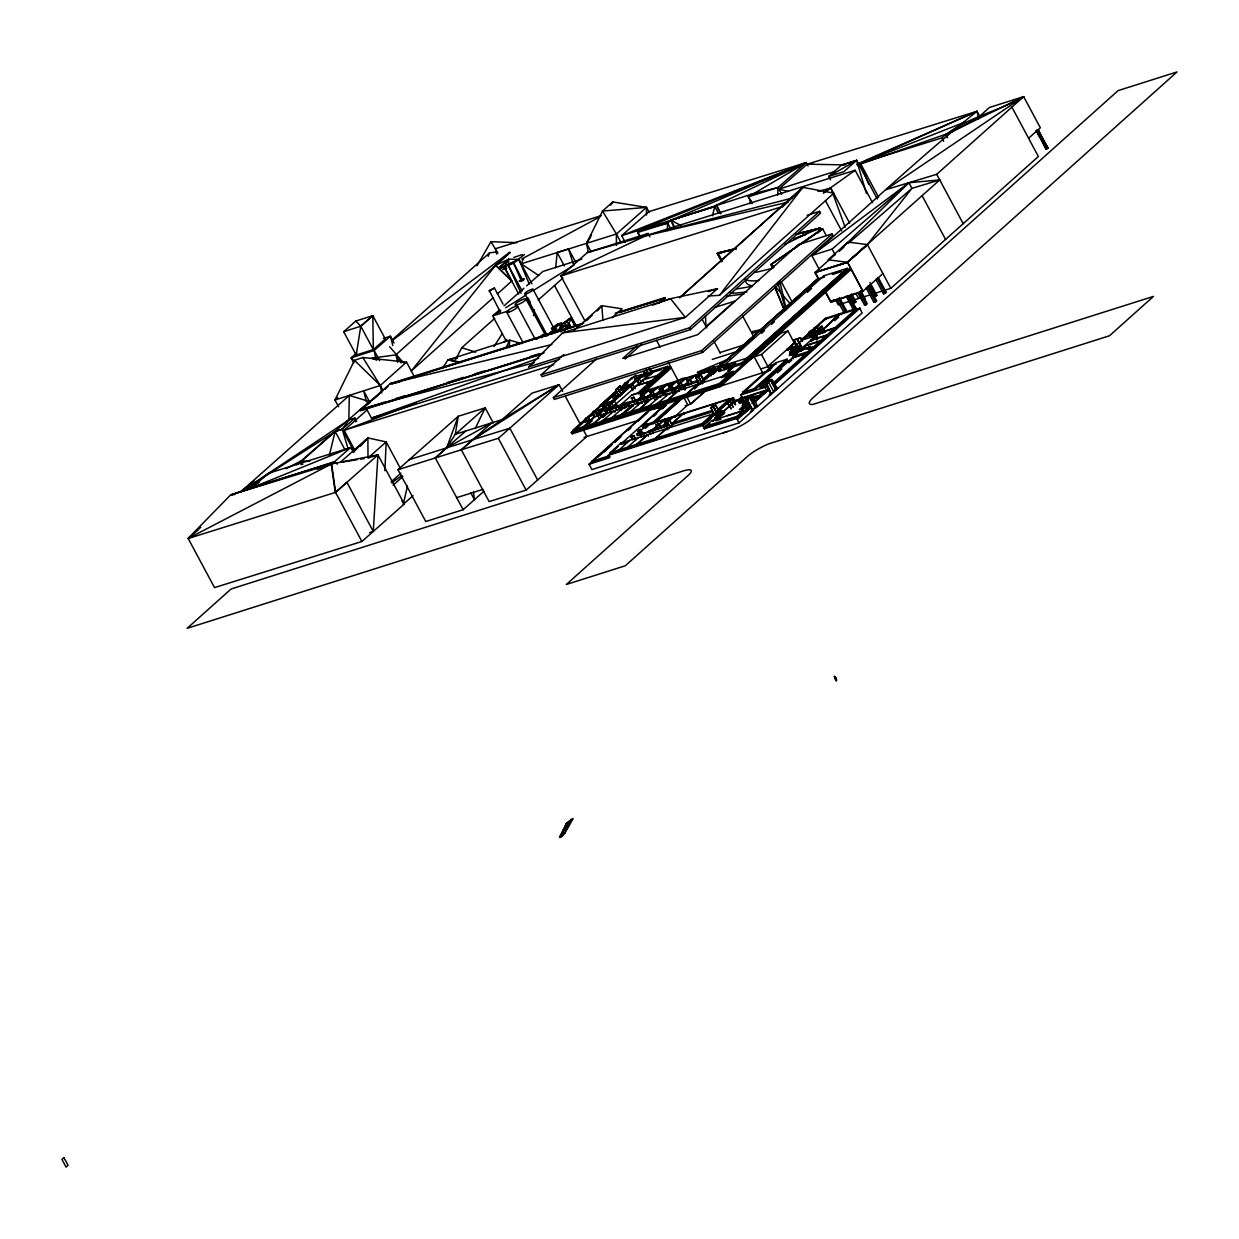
<?xml version="1.0" encoding="UTF-8"?>
<svg xmlns="http://www.w3.org/2000/svg" width="1239" height="1239" viewBox="0 0 1239 1239"><rect width="100%" height="100%" fill="white"/><g stroke="black" fill="none" stroke-linecap="round" stroke-linejoin="round"><path stroke-width="1.5" d="M609.665 404.642L611.431 409.04L609.665 404.162L610.765 405.881M616.372 245.399L616.403 234.001L602.526 211.048L612.794 201.957L646.495 207.393L649.205 212.411M646.464 215.013L646.495 207.393L602.526 211.048L586.558 243.324L588.324 252.555M734.464 402.334C738.212 409.691 730.793 395.613 734.866 402.613M349.305 395.427L348.825 419.959L342.212 429.236L335.165 431.451L240.583 491.929L349.305 395.427L369.423 401.56L296.74 464.764M777.72 195.05L777.999 187.523L806.279 162.572L808.091 165.98M667.325 230.671L667.651 223.128M384.895 470.758L386.181 441.92L367.906 437.909L340.245 462.333L356.909 459.731M373.264 531.438L377.957 454.883L331.634 463.944L230.578 494.965L187.987 538.547L335.537 492.379L346.92 482.327L373.264 531.438L369.578 532.6M493.122 297.763L411.286 370.988L495.693 265.254L508.795 259.121L499.1 267.779L508.78 259.121L508.377 265.409L521.061 293.302M301.929 464.315L302.192 460.598L335.165 431.451L342.212 429.236L354.865 418.085L356.662 421.43M555.707 267.732L557.163 252.508L568.577 248.962L575.763 262.358M508.997 347.741L509.818 340.167L521.789 343.606M554.716 330.782L555.041 327.777L557.891 323.766L561.422 323.116L562.862 325.811M610.177 406.981L608.767 403.434L608.643 407.042M750.013 203.661L750.478 199.913M766.337 384.369L768.242 380.296L772.098 379.413L777.473 388.721L774.623 390.099L776.714 389.402L771.959 380.512L768.923 380.559M609.495 405.943L608.69 404.921M533.56 315.573L534.381 309.967M356.213 355.051L360.781 326.213L372.815 315.651L385.344 339.006L373.311 349.568L356.213 355.051L343.683 331.696L355.81 321.04L372.815 315.651L373.311 349.568L360.781 326.213L355.81 321.04M608.86 406.981L609.495 404.75M609.232 405.958L610.238 405.432M836.186 680.784L834.699 677.532M407.461 485.843L403.294 504.319L413.052 495.677M797.343 347.648L791.04 349.646L789.429 355.206L796.259 352.743L797.343 347.648L796.739 353.611M329.326 455.224L335.165 431.451L344.907 449.618M712.425 215.787L714.779 206.541L716.374 205.132L806.279 162.588L648.802 211.683L621.699 235.642L625.339 242.457M836.248 680.753C837.579 680.815 835.458 677.532 834.451 676.262M735.316 404.843L735.316 403.48M559.083 329.806L561.422 323.116L555.041 327.777L551.51 328.412L552.95 331.107M488.197 256.411L489.56 252.849L496.7 251.966M610.517 405.742L609.758 404.58M568.531 324.68L571.303 317.649L561.391 324.51M523.493 258.579L521.17 263.768L518.878 259.478L510.453 259.183M765.408 383.378L766.12 382.139M475.203 428.648L485.177 407.832L493.339 423.057M715.832 371.623C715.135 373.032 711.31 363.91 713.354 367.89M414.895 377.694L406.531 362.129L362.826 357.498L354.493 360.332L334.964 400.011L338.588 406.795M505.543 348.515L509.802 340.167L447.914 359.883L442.772 367.844M455.704 359.186L461.806 347.679L494.733 318.33M560.678 837.068L568.469 822.588L572.821 818.685L566.471 823.223L560.446 836.635C562.134 839.546 571.287 821.968 572.821 818.685M477 265.781L490.923 241.698L516.895 242.674M591.049 251.703L586.558 243.324L591.452 235.007M508.78 259.121L504.134 266.834L499.085 268.569L495.708 265.254L510.019 252.462L395.845 354.85L371.576 358.226L376.997 359.96M733.395 367.116L735.408 362.841L730.236 367.038L728.222 371.313L733.395 367.116L728.222 371.313M715.213 370.631L713.726 367.271L715.786 368.68M728.966 371.081L735.672 363.337M746.792 401.482L742.471 405.803L745.522 401.87L744.484 401.529L748.914 397.58L749.92 397.843M586.558 243.324L590.585 236.959M610.781 205.147L612.809 201.957M494.02 346.533L502.182 333.74M767.499 381.658L766.337 385.53L771.107 394.42L769.806 394.838M612.84 418.72L612.871 420.656L612.19 417.512L621.281 414.631L631.952 405.076L632.602 406.284M566.331 326.012L564.504 322.62L568.345 322.574L569.197 324.277L563.218 330.581M541.087 337.302L542.992 334.623L546.523 333.988L541.428 337.705M719.425 295.316L802.795 187.321L833.862 193.191L719.425 295.316L708.042 296.028M847.708 262.172L867.377 244.579L911.935 188.343L848.173 243.479M733.411 402.241L732.76 400.6M597.213 310.943L601.813 305.677L622.04 308.805L611.973 317.803M610.161 406.516L611.307 408.87M360.472 446.055L367.906 437.909L367.998 457.996L386.181 441.92L400.507 468.636M818.7 229.695L820.435 227.821L802.051 233.582M797.916 233.644L820.419 228.115L795.717 234.45M735.037 403.852L733.101 400.77M552.098 333.88L556.9 328.924M734.619 248.791L717.877 252.802L717.288 253.406L721.733 261.692M564.535 330.643L569.785 325.253L570.637 326.957M559.207 330.921L564.597 325.501L566.037 328.18L563.048 330.348M528.635 366.914L562.661 332.811L670.547 298.676L717.489 288.702L685.322 317.37L528.635 366.914L532.832 363.182M817.554 233.242C832.531 219.241 786.564 244.191 785.17 244.176M586.682 320.622L592.18 315.186M597.678 309.75L601.813 305.677L602.928 320.111M834.25 676.509L835.21 678.786M839.237 250.758L908.899 182.722L939.72 179.934L847.368 262.281L814.968 272.549L818.406 279.023M353.27 452.111L367.906 437.909M782.428 206.944L803.368 187.135L679.576 297.809L802.795 187.321M857.899 165.654L860.408 163.331L976.998 111.293L979.739 116.404M624.007 408.576L630.992 402.241M699.4 384.601L817.059 279.348L823.61 277.273M701.878 383.997L704.728 381.411M713.246 373.667L716.08 371.081M786.78 349.878L794.679 342.723M704.418 428.679L708.662 424.853M712.905 421.028L717.149 417.187M744.794 401.761L739.575 403.418L738.924 402.21L744.608 397.069L764.463 390.703L765.113 391.911L759.213 397.177L751.996 399.469M744.577 413.005L750.88 407.43L750.23 406.237L736.771 418.286L737.36 419.68M868.26 285.559L876.593 300.876L875.524 301.836L873.913 302.331L866.2 287.975L868.88 286.519L867.285 287.014M718.434 213.325L714.779 206.541L621.699 235.642L806.279 162.588L748.371 196.784L778.015 187.507L781.654 194.322M752.011 203.599L748.371 196.8L751.144 194.291L778.015 187.507M674.93 416.505L687.831 404.921L683.525 397.053L654.873 422.793L733.411 397.874L735.176 401.157L722.585 412.417M733.411 397.874L702.621 425.426L704.387 428.709L736.709 418.457L749.951 406.547M649.174 410.403L589.036 464.207L591.917 469.566L739.079 422.886L753.002 410.372L748.232 401.482L748.402 399.144A4.228 2.726 72.4 0 1 749.843 397.858L751.608 398.462L756.363 407.352L754.288 408.049L756.363 407.352M391.911 340.152L489.56 252.849M497.412 293.906L511.784 281.052L495.693 265.254M807.178 215.261L819.583 211.327L820.559 213.17L690.464 329.62L542.093 376.671L541.118 374.844L563.9 354.447M636.738 345.944L622.783 358.427L697.743 334.654L798.303 244.625L831.973 233.954L832.778 235.952L702.683 352.387L554.313 399.454L553.322 397.626L596.362 359.109M625.168 359.016L641.895 344.024M619.949 385.887L623.542 392.391L619.128 396.294L615.613 389.743L619.779 386.026M615.798 389.882L619.965 386.15L623.217 392.5L630.543 384.895L631.069 385.871M597.415 415.994L595.216 411.906L592.784 413.733L594.457 416.846L592.583 411.968L595.649 410.744L597.198 413.64M589.222 423.335L591.715 421.105L591.065 419.897L586.992 421.43L585.443 418.534L588.479 417.326L589.95 420.067M615.876 391.199L600.094 405.323L611.911 401.575L619.066 395.164L619.593 396.139L619.066 395.164M644.326 401.421L641.492 402.056L630.589 411.689L631.24 412.897L573.998 431.048L573.363 429.84L600.93 405.168L611.152 401.916L613.336 406.082L615.938 403.759L614.343 400.77L608.303 406.253M616.279 391.323L601.581 404.487L611.834 401.235L618.369 395.38M639.107 376.702L642.514 375.634L641.879 374.426L631.658 377.663L620.693 387.482L630.914 384.229L635.793 379.862L633.64 377.167L635.468 375.525L637.667 379.614M614.11 399.593L611.834 395.442L614.637 392.964L616.65 397.13M623.372 385.283C629.892 375.138 617.703 396.495 628.421 386.955L626.129 382.82M844.967 270.505L849.877 268.94L850.419 270.087L720.262 386.583L572.015 433.882L571.303 432.55L574.153 429.995M577.002 427.44L612.67 395.52M621.901 387.249L631.209 378.933M598.468 408.591L571.938 432.349L572.65 433.681M604.043 407.925L602.495 405.045L618.137 391.106M602.495 405.045L604.926 403.202L606.491 406.113M633.64 377.167L636.072 375.324M625.447 385.004L628.188 382.557M541.118 374.844L689.488 327.777L819.583 211.327M613.057 397.502L615.69 395.195M627.244 385.19L624.611 387.327L626.036 386.088M587.007 421.446L580.843 423.134L581.494 424.342M624.673 387.451L627.228 385.019M598.623 417.311L596.857 412.835L599.459 412.014L601.658 416.103M606.645 414.012L603.13 407.476L607.544 403.573L611.059 410.109L607.389 403.899M607.466 403.883L603.13 407.476M596.424 413.222L599.459 412.014M573.363 429.84L583.584 426.603L594.333 416.629M607.652 405.06L611.152 401.916M623.991 390.347L629.211 385.685L629.737 386.661L613.661 401.049M641.879 374.426L637.016 378.422M584.901 427.594L584.266 426.386L594.937 416.831L604.477 413.795L605.128 415.003L602.448 417.388M598.731 414.817L605.298 408.947M642.824 375.355L612.438 402.551L611.834 401.235M645.147 373.512L647.579 371.685L645.147 373.512L647.347 377.616M632.804 390.626L630.605 386.522L633.052 384.694L635.251 388.783M639.154 384.942L636.954 380.838L639.386 379.01L640.935 381.906L632.773 389.216L631.224 386.336M645.287 374.952L643.521 371.685C643.784 378.762 657.073 373.14 648.818 368.091M614.885 411.906L614.25 410.698L607.962 412.943L606.413 410.047L609.449 408.839L610.92 411.565M606.413 410.047L609.449 408.839M584.266 426.386L593.791 423.351L604.477 413.795M595.123 424.342L594.472 423.134L605.159 413.578L607.977 412.943M633.718 401.916L612.345 408.947L611.694 407.739L632.773 389.232M668.208 367.565L667.573 366.357L652.612 371.111L640.935 381.906M651.095 372.939L648.663 368.231M603.13 417.171L605.809 414.786L605.159 413.578M612.345 408.947L616.96 404.812M650.289 374.983L652.504 373.001L641.694 376.362M619.717 408.963L616.681 410.171L615.133 407.275L618.168 406.067L620.367 410.171M615.133 407.275L618.168 406.067M594.472 423.134C603.486 423.599 611.121 411.1 616.697 410.186M611.694 407.739L620.77 404.859L631.936 394.869L637.791 393.011L667.573 366.357M618.524 407.554L620.956 405.726L622.505 408.622L620.677 410.279L618.524 407.554L620.956 405.726M624.317 403.604L621.42 406.067L620.77 404.859M633.299 402.288L631.518 397.812M638.255 404.735L633.702 397.363L635.266 400.274L638.488 399.237L649.174 389.681L649.825 390.889M604.446 421.399L603.796 420.191L611.973 417.589L622.876 407.956L631.952 405.076M623.124 407.786L627.042 404.286M638.674 394.017L637.791 393.011M639.789 393.011L668.379 367.425L670.454 366.759L640.749 393.352L708.491 371.421M610.92 419.975L612.035 418.983M615.52 416.335L612.624 418.797L611.973 417.589M624.828 408.003L630.062 403.325M612.267 419.556L613.382 418.55M612.918 419.34L614.033 418.348M658.482 386.723L649.391 389.604L638.72 399.159L639.37 400.367L642.607 399.345L640.408 395.241L644.961 402.613M644.295 392.144L671.166 368.091L667.589 369.207M636.49 400.259L633.454 401.467L636.49 400.259L637.946 403M644.574 397.316L643.444 394.033L645.209 398.509L648.446 397.487L647.811 396.279L658.714 386.645L667.79 383.765L668.441 384.973M622.164 415.777L621.513 414.569C634.6 406.764 643.335 395.551 621.002 404.781L621.653 405.989M639.37 400.367L642.391 397.75M645.798 397.301C638.612 399.996 649.267 394.714 647.997 401.405M652.349 396L650.15 391.911M652.752 391.075L654.533 395.551L652.752 391.075L649.716 392.283M553.322 397.626L701.692 350.56L831.973 233.954L832.964 235.782M655.106 394.358C647.92 397.053 658.575 391.756 657.305 398.447M661.657 393.057L659.458 388.953L662.942 395.504L669.23 393.29L669.85 394.467M654.3 393.971L657.119 393.321L667.79 383.765M666.195 395.876L662.075 388.132L663.841 392.608M639.913 408.731L640.548 409.939L631.472 412.819L630.821 411.611L639.913 408.731L650.583 399.175L644.311 401.405M665.885 394.126L664.429 391.4L661.812 392.221L663.376 395.133L660.139 396.17L649.221 405.773L649.871 406.981L640.78 409.861L640.129 408.653L650.816 399.097L659.891 396.217L660.774 397.347M657.986 394.467L657.351 393.259L668.022 383.703L677.114 380.807M661.007 391.849L657.351 393.259M661.812 392.221L664.429 391.4M678.089 383.052L679.855 387.528L670.547 390.471L668.766 385.995M654.703 399.283L651.699 394.792L648.028 396.201L648.678 397.409L698.951 381.473M663.624 391.013C669.695 390.3 677.098 377.446 686.421 377.864L687.072 379.072M672.514 388.457L671.383 385.174L673.582 389.263M667.078 391.57L669.741 389.185M672.901 393.754L671.12 389.278L673.737 388.442L675.936 392.546M610.099 456.695L592.49 462.271L591.948 461.249L649.902 409.381L665.746 404.348M670.702 389.65L673.737 388.442M714.361 368.99L703.675 378.561L704.325 379.753L715.011 370.198L714.361 368.99L695.962 374.828L685.059 384.462L681.822 385.484L680.691 382.216L682.89 386.32M590.569 463.634L593.435 461.063M597.74 457.206L612.081 444.367M614.947 441.812L620.693 436.67M627.863 430.258L630.728 427.687M637.899 421.26L647.935 412.277M658.544 402.845L659.179 404.022L650.088 406.903L649.468 405.726C658.792 406.144 666.195 393.305 672.266 392.577M672.514 388.442L675.751 387.42L686.654 377.787L695.729 374.906L696.38 376.114M592.49 462.271L595.324 459.746M603.811 452.158L610.873 445.823M615.117 442.029L620.77 436.964M627.832 430.645L630.666 428.121M683.045 385.499C675.859 388.179 686.514 382.897 685.244 389.588M686.964 380.466L689.163 384.57L686.964 380.466L689.999 379.258L691.145 382.541L698.3 380.265M689.999 379.258L692.198 383.362L682.813 386.336M671.166 398.679L668.487 401.08L659.411 403.96L658.776 402.783L667.867 399.903L678.538 390.331L672.25 392.546M697.789 385.608L697.17 384.431L686.483 393.987L687.118 395.164L668.719 401.002L668.084 399.825L678.771 390.27L682.008 389.232L680.443 386.32M659.086 437.057L656.407 439.442L655.756 438.234L666.443 428.679L712.781 413.981L713.416 415.189L702.745 424.745L610.75 453.923L610.115 452.715L620.785 443.159L629.877 440.279M589.052 464.222L609.48 457.733L608.21 455.379L618.23 446.412M621.018 443.918L666.536 403.171M668.719 401.002L671.383 398.617M688.946 382.975L685.291 384.384L685.926 385.592M680.288 399.701L653.696 423.506L642.561 427.037L641.91 425.829L668.518 402.025M699.508 384.415L703.922 380.528L700.407 373.992L695.993 377.88L699.508 384.415L696.086 377.849L700.159 374.163M661.843 408.855L666.086 405.06M638.271 437.615L632.463 439.706L630.899 436.809L633.965 435.601L636.134 439.706M639.851 434.75L637.62 430.661L640.687 429.453C643.072 440.062 661.13 422.484 664.801 419.262L665.451 420.47L665.018 419.185L674.109 416.304L674.759 417.512M653.758 416.304L656.624 413.733M662.354 408.622L666.644 404.766M642.561 427.037L646.758 423.289M834.776 254.831L814.968 272.549L847.461 262.203L867.579 244.455L847.368 262.281L815.2 272.379L818.747 278.976M637.62 430.661L640.687 429.453M630.899 436.809L633.965 435.601M610.115 452.715L619.19 449.834L630.093 440.201L632.881 439.318L631.332 436.438M667.047 424.466L667.294 426.046L637.28 435.57L636.629 434.362L647.316 424.807L664.801 419.262M636.629 434.362L639.882 433.077M622.737 448.58L620.073 450.965L619.423 449.772L627.6 447.171L638.503 437.537L641.74 436.515L640.191 433.619L642.824 432.783L644.992 436.887M645.287 428.4L647.951 426.015L647.316 424.807M648.229 435.865L647.594 434.657L641.306 436.902L640.191 433.619M641.91 425.829L653.046 422.298L679.653 398.493M639.758 434.006L642.824 432.783M687.165 393.77L697.851 384.214L729.833 374.07L730.452 375.247L719.782 384.802L687.8 394.947L687.165 393.77L719.147 383.625L729.833 374.07M654.192 423.382L683.68 396.991M722.291 362.733L719.844 364.56L722.291 362.733L724.49 366.837M701.429 382.433L699.632 384.09M701.692 382.201L703.659 380.497M694.475 388.984L697.139 386.583M722.012 367.255L823.796 275.801L847.29 268.352L847.941 269.56L742.44 364.065L718.821 371.545L718.171 370.337C727.247 370.848 713.556 367.085 722.182 365.443L723.638 368.184M686.84 395.891L689.705 393.336L687.087 395.799L687.676 396.914M699.71 384.291L817.059 279.348M719.147 366.651L722.182 365.443M649.097 431.048L652.163 429.825L653.294 433.092L650.645 433.929L649.097 431.048L652.163 429.825M658.25 428.911L656.035 424.822L659.086 423.614L660.65 426.495L659.938 426.959M716.049 371.39L713.199 373.946L711.449 370.786M747.535 343.218L753.25 338.092M760.405 331.68L763.27 329.125M794.757 300.953L800.471 295.827L794.757 300.876M718.171 370.337L720.881 367.921M656.035 424.822L659.086 423.614M628.467 448.301L627.817 447.093L636.908 444.212L647.594 434.657M637.791 445.359L637.14 444.151L647.811 434.595L651.079 433.557L649.53 430.661M655.044 429.933L654.347 428.74L665.018 419.185M724.397 366.558L727.262 364.003M761.551 333.291L764.417 330.736M771.556 324.339L774.421 321.784M807.286 292.358L811.576 288.517M657.444 427.625L654.765 430.026L654.115 428.818M723.731 368.339L741.789 362.857L847.29 268.352L747.21 357.994L723.591 365.49L724.242 366.698M654.997 429.948L658.312 427.238M666.628 420.78L670.113 427.145L672.281 425.194L668.766 418.658L664.352 422.561L667.96 429.066M724.381 369.547L721.748 365.83M732.683 362.609L729.895 364.963L730.607 366.248M660.217 426.882L666.334 423.397M668.766 421.074L674.341 416.227L683.417 413.346L684.3 414.476M729.802 367.828L735.408 362.841M729.368 368.618L734.665 363.073M728.935 369.408L734.975 363.631M728.501 370.198L734.526 364.421M728.052 370.988L734.092 365.211M728.795 370.755L733.658 366.001M721.237 377.585L725.667 373.62L733.364 371.173L728.919 375.154M721.718 377.539L726.41 373.388L726.999 374.705M724.366 375.913L726.704 373.946M637.14 444.151L655.539 438.312L666.21 428.756L653.712 432.721M683.417 413.346L672.746 422.902L673.613 424.032M724.66 376.253L727.432 373.713L725.527 376.253M724.784 376.486L726.999 374.503L732.218 372.831M726.255 376.021L728.47 374.039L729.802 374.921M658.854 437.135L656.19 439.52L655.539 438.312M730.514 375.03L732.729 373.047M847.941 269.56L747.86 359.202L747.241 357.901M571.303 432.55L719.658 385.484L849.877 268.94M732.001 375.293L735.331 372.335M780.446 333.322L754.179 356.817L744.639 363.042M750.509 357.978L761.505 354.493L787.865 330.921L794.369 343.064L767.824 366.357L775.32 363.987L740.659 395.009L742.285 398.06M710.768 407.832L715.182 403.929L718.682 410.481L714.284 414.368L710.861 407.801M793.967 339.889L797.343 346.285M655.756 438.234L702.095 423.537L712.781 413.981M731.087 400.646L729.988 398.571L719.317 408.127L720.417 410.202M718.682 410.481L714.314 414.074L711 407.863L714.934 404.1M719.952 409.335L730.638 399.779M711.217 418.441L703.21 425.597L702.095 423.537M715.182 414.879L719.116 411.363M727.092 404.224L729.756 401.839M742.068 399.299L734.108 401.854L722.802 412.076L722.244 411.131L721.454 411.844A5.452 1.162 -28.2 0 1 721.903 413.268A5.452 1.162 -28.2 0 1 716.034 416.691L716.235 414.879A3.872 0.821 -28.2 0 0 720.107 412.68A3.872 0.821 -28.2 0 0 720.494 411.41M811.917 336.094L809.082 332.207L810.941 330.55L813.744 334.453M742.579 392.345L775.568 362.826L786.997 359.202L787.632 360.394L754.644 389.913L743.23 393.537L742.579 392.345L754.009 388.721L786.997 359.202M809.082 332.207L811.545 330.348M814.085 328.242L816.052 330.751L808.556 333.368L825.344 318.33L840.119 313.668C834.389 315.186 821.302 338.061 817.136 327.019L814.085 328.242L816.3 332.331L822.278 330.426M802.98 338.371L808.091 333.818L814.906 331.649L815.541 332.842L810.445 337.411L803.631 339.563L802.98 338.371L811.251 334.917L809.686 332.006M705.254 426.402L711.635 420.687L743.292 410.636L743.927 411.828L737.53 417.558L705.905 427.594L705.254 426.402L736.895 416.366L743.292 410.636L727.37 415.7M724.381 412.122A7 1.487 -28.2 0 1 722.662 414.802A7 1.487 -28.2 0 1 715.832 418.503L715.228 417.419L720.091 413.067M789.955 354.741L791.04 349.646M787.601 350.467L786.951 349.243L794.447 346.858L825.53 319.043L859.881 308.155L860.532 309.363M817.136 327.019L818.917 331.494M767.607 371.715L771.912 367.859M803.631 339.563L806.171 337.287M813.404 330.813L818.994 325.811M704.387 428.709L710.009 423.676M712.812 421.183L716.994 417.419M797.931 345.557L795.097 348.082L794.385 346.889L787.601 348.995L794.973 346.378L795.407 347.199L790.343 348.763M741.929 401.002L742.176 402.582L740.38 398.122L741.665 401.684M810.631 335.103L814.906 331.649M800.688 351.117L798.489 347.028L800.317 345.387L803.12 349.29M816.718 336.776L814.519 332.687L816.95 330.844L818.514 333.74L811.158 339.982L811.808 341.174M825.174 332.238L819.924 333.895L819.289 332.702L821.318 330.89L819.753 327.994L821.596 326.353L824.4 330.255M798.489 347.028L800.921 345.201M814.519 332.687L816.95 330.844M819.753 327.994L822.2 326.151M739.946 398.493L743.013 397.285L744.298 400.847M823.687 337.689L827.063 336.605L826.413 335.413L813.264 339.827L811.715 336.931L814.751 335.723L816.95 339.827L814.751 335.723M796.847 352.434L809.64 346.874L806.868 349.352L813.032 347.4L813.667 348.593L809.052 352.728L793.316 357.715L792.681 356.522L794.865 354.912M797.296 352.387L795.903 353.642L794.354 350.73L792.511 352.372L794.71 356.476M797.591 352.031L804.157 346.254L819.877 341.267L820.528 342.46M812.134 336.543L813.698 339.455L810.678 340.415L804.622 345.836L820.357 340.833L826.413 335.413M831.694 330.441L835.179 329.342L834.544 328.149L817.91 333.941L816.346 331.045M797.777 351.969L810.802 346.223L808.029 348.717L808.664 349.909L814.147 348.159L857.171 309.657L856.536 308.465L840.801 313.452L823.145 329.249L821.596 326.353M800.657 349.739L802.485 348.082L800.317 345.387M765.841 386.367L760.607 388.024L759.972 386.831L792.48 357.73L806.45 353.301L807.085 354.493L774.561 383.594L773.926 382.402L806.45 353.301M797.885 352.573L801.354 349.475M834.652 320.731L838.726 317.076M742.3 405.478L746.265 400.352M743.617 403.109L746.993 400.104M743.168 403.899L746.559 400.894M760.607 388.024L763.425 385.499M777.565 372.846L781.809 369.036M788.887 362.717L791.706 360.193M742.734 404.688L746.064 401.73L743.911 403.666M742.471 405.803L746.9 401.839M743.214 405.571L746.528 402.598M740.21 409.381L743.787 406.16L744.236 406.996L741.851 409.133M741.495 409.939L745.088 406.733L745.537 407.554L743.137 409.691M764.463 390.703L758.562 395.984L751.345 398.261M792.681 356.522L808.417 351.535L813.032 347.4M808.029 348.717L813.512 346.966L819.877 341.267M811.158 339.982L826.893 334.995L834.544 328.149M819.289 332.702L835.024 327.716L856.536 308.465M771.092 394.436L768.629 389.836L752.011 403.542M775.01 384.121L859.897 308.139M754.551 402.443L767.39 390.935L762.016 392.639M769.078 395.071L769.946 394.296M752.119 410.682L755.651 407.585L750.88 398.695L749.425 398.137M770.596 380.559L776.001 389.635L771.138 393.909L766.554 384.926L769.822 380.234M565.944 824.276L569.212 821.349M564.876 826.382L567.044 824.431M563.791 828.488L565.975 826.537M563.265 829.541L565.433 827.59M562.723 830.595L565.991 827.667M562.181 831.663L564.365 829.712M561.112 833.77L563.296 831.818M560.043 835.876L562.227 833.924M559.501 836.929L563.869 833.026L559.734 837.363M560.446 836.635L563.714 833.708M538.206 300.055L562.971 278.001M573.781 330.658L601.813 305.677M978.779 118.82L976.998 111.293C920.019 156.966 866.944 207.486 811.808 255.466L819.118 269.095M738.971 350.652L744.685 345.542M747.551 342.986L753.266 337.891M760.421 331.51L763.286 328.954M787.601 307.257L790.467 304.701M857.342 165.159L949.632 132.898L977.679 117.999L989.45 107.483L1023.646 96.627L885.931 189.66L936.715 174.296L1023.646 96.627L1040.342 127.772L1028.602 138.257M874.734 293.426L890.841 288.331L1038.375 156.517L1011.891 107.127M337.72 397.549L334.964 400.011L380.296 385.484L406.531 362.129M649.886 236.85L648.059 233.443L645.256 235.937L560.88 275.987L585.102 321.149M397.982 469.705L458.244 416.273L485.177 407.848L455.302 434.285L446.659 447.868L435.385 457.888L397.982 469.705L425.767 521.511L463.169 509.694L483.953 491.264M817.694 279.147L716.916 368.68L717.505 369.795M877.444 278.961L878.528 278.001L886.226 292.358L885.142 293.318L883.515 293.829L875.818 279.472L877.444 278.961L885.142 293.318M883.515 293.829L886.226 292.358M317.649 468.249L334.282 461.961L350.482 447.635L355.268 450.516M648.059 233.443L587.41 252.508L560.88 275.987L783.327 206.216M503.839 342.01L506.751 339.455M393.073 485.254L402.83 476.612M465.678 431.033L435.276 457.934L463.169 509.694M613.119 397.626L614.575 396.387M640.036 393.708L670.454 366.759L666.892 367.875M836.712 299.079L843.558 311.856L845.215 311.33L846.314 310.37L839.469 297.608M860.919 290.979L865.194 298.955L864.125 299.915L861.554 295.13M857.76 292.481L864.605 305.259L866.154 304.763L867.238 303.803L860.393 291.026M873.913 302.331L876.593 300.876M198.147 529.688L188.189 538.485L214.533 587.611L361.881 541.505L404.301 503.994L377.957 454.883L368.742 457.764M234.651 494.578L230.996 494.841L251.982 487.717L268.213 473.375L350.467 447.635L353.704 452.343M367.007 410.047L344.132 430.289L354.912 450.377M499.844 309.549L492.673 315.899L506.488 341.391M504.041 305.832L523.927 288.238M526.637 285.853L542.868 271.48L581.912 259.09M521.294 263.799L616.403 234.001L646.495 207.393M361.881 541.505L335.537 492.379L377.957 454.883M391.121 481.878L400.909 473.221M788.205 191.425L778.866 189.133L807.147 164.198L976.998 111.293L856.753 164.291M562.676 391.369L559.099 384.679L498.341 438.312L461.326 449.772L489.111 501.578L526.126 490.117L586.883 436.484L583.29 429.809M661.053 301.836L664.94 297.608L615.179 313.188M877.305 198.968L856.629 160.373L841.56 165.066L828.705 176.418L830.502 179.794M868.709 184.239L860.408 163.331L941.826 137.901C965.243 117.426 997.178 112.269 1023.646 96.627L949.632 132.898M825.855 292.234L831.183 302.161L862.917 291.258L882.927 273.571M356.584 353.069L351.133 357.854L353.858 362.95M200.764 527.287L187.987 538.547L331.231 464.067L335.335 492.441M583.848 322.992L390.331 383.579L359.976 410.341L540.731 354.493M370.384 401.963L360.27 410.883L542.388 353.549M373.28 399.407L379.057 394.312M639.758 235.673L637.729 232.452L667.651 223.113L670.934 220.248L806.279 162.588L640.919 229.649L637.729 232.452L639.541 235.859M1037.322 130.358L1038.143 129.63L1047.931 147.89L1047.11 148.603L1045.964 148.959L1036.176 130.715L1037.322 130.358L1045.964 148.959L1047.931 147.89L1036.997 129.987L1047.11 148.603L1038.143 129.63M864.605 305.259L865.689 304.298M1045.964 148.959L1047.931 147.89M372.815 315.651L360.781 326.213L343.683 331.696M499.317 268.46L513.535 262.947L524.438 254.599M461.326 449.772L472.849 439.675L502.167 419.618L559.099 384.679L532.104 393.119L502.167 419.618L455.302 434.285L458.244 416.273L446.659 447.868L409.257 459.684M795.407 347.199L796.027 346.657L789.274 348.748M843.558 311.856L846.314 310.37M846.082 296.152L852.928 308.914L854.43 308.449L855.56 307.458L848.932 295.362M876.887 295.3L874.254 296.74L876.887 295.3L870.026 282.523M852.928 308.914L855.56 307.458M853.206 303.338L855.979 301.836L851.704 293.86M908.899 182.722L811.808 255.466L832.112 249.116L908.899 182.722L911.919 188.343L939.735 179.934M839.484 251.006L843.836 247.242M380.404 392.856L359.976 410.341L544.122 352.805M701.739 382.464L698.362 376.006L696.303 377.895M564.179 329.977L569.785 325.253L565.944 325.299M259.075 482.451L240.583 491.929L246.561 487.082M249.55 484.65L254.026 481.026M835.148 678.631L835.984 678.167M713.618 369.268L714.547 368.339L715.29 370.771M733.519 402.148L733.968 400.243M392.252 340.524L509.678 252.291M560.725 331.882L569.785 325.253L566.61 327.328M536.611 339.285L542.992 334.623M551.51 328.412L557.891 323.766M547.53 334.638L553.694 330.132M546.647 335.645L554.824 329.713M560.524 325.532L571.303 317.649L575.872 326.182M554.174 333.105L564.597 325.501L561.066 326.136M715.863 368.695L713.834 367.069M546.291 335.707L554.096 330.07M560.353 325.547L571.303 317.649M872.535 202.685L855.142 170.27L823.362 193.005L830.827 188.018L849.66 223.128M391.648 482.807L402.179 475.482M797.25 246.561L770.813 264.604L772.594 267.918M800.44 244.346L822.665 228.89L826.181 235.425M240.583 491.929L348.825 419.959L354.865 418.07L355.593 421.849M435.276 457.934L461.45 449.742L491.868 422.84L446.659 447.868L472.849 439.675L559.099 384.679M500.804 310.819L492.673 315.899L508.795 310.834M505.682 307.768L525.228 295.563M533.359 290.484L574.06 265.084M639.216 433.557L640.176 433M666.659 424.853L667.62 424.296M531.949 283.886L518.862 259.478L508.377 265.409L522.084 290.948M713.741 369.578L713.106 367.859L714.392 368.262M503.065 269.126L506.457 267.283M521.743 259.044L599.831 216.856M285.977 468.683L301.123 460.939L309.704 461.171M835.891 678.399L834.838 677.036M529.223 283.994L518.862 259.478L504.134 266.834L511.769 281.067L499.1 268.569M767.715 380.946L769.094 380.466M622.489 389.836L625.927 388.256M812.304 333.632L813.109 333.26M499.487 268.213L518.862 259.478M733.364 400.801C739.141 402.21 730.391 399.283 733.767 399.949M697.371 372.304L730.731 358.071M769.357 341.608L772.873 340.106L769.187 341.283M522.657 279.968L513.535 262.947L504.134 266.834L518.754 294.077M715.724 371.437L715.306 370.569M337.364 464.129L334.282 461.961L251.982 487.717L350.467 447.635M733.07 400.925L733.503 401.777M964.732 122.119L860.408 163.331L878.668 197.388M416.505 403.031L344.132 430.289L553.694 364.746M317.199 469.24L331.634 463.944L335.537 492.379M798.752 236.928L806 234.31M793.347 238.879L806.047 234.279M652.566 305.166L670.547 298.676L685.322 317.354L562.661 332.811M251.997 487.717L266.54 482.467M366.001 407.91L371.468 418.116L538.81 358.148M727.479 431.482L231.089 588.99L187.12 628.343L681.884 471.409A21.078 4.491 -28.2 0 1 687.955 475.621L566.331 584.483L625.308 565.774L747.442 456.448A20.552 4.383 -28.2 0 1 768.939 443.794L1109.494 335.769L1153.463 296.4L812.908 404.425A24.687 5.266 -28.2 0 1 813.14 397.642L1177.05 71.924L1118.074 90.633L752.94 417.45A18.817 4.011 -28.2 0 1 727.479 431.482L723.406 432.814M513.891 257.402L522.409 254.537M674.031 227.202L670.934 220.248L751.159 194.291M777.07 283.994L781.639 282.477L792.279 302.331M713.292 369.857L717.567 368.479L718.279 369.811M751.237 399.67L759.43 397.038L752.197 399.361M745.289 407.12L748.976 405.927M797.761 233.799L820.419 228.115M750.23 406.237L739.28 409.706L742.966 406.407L747.102 405.107M750.88 407.43L737.592 419.417M743.927 411.828L744.763 412.943M832.716 266.912L847.646 262.203L862.902 291.273L830.409 301.635L825.267 291.939M230.981 494.841L334.282 461.961M719.828 352.619L745.553 344.427M712.239 359.403L739.807 350.637M697.526 372.629L721.361 365.04M754.365 354.54L758.036 353.363M695.513 375.494L708.336 371.406M715.677 369.067L719.348 367.906M704.015 391.354L768.072 371.003M778.866 189.133L835.055 171.369M383.347 338.448L390.393 336.203L394.033 343.002M708.259 291.614L717.489 288.702M832.314 274.516L841.358 271.651M787.865 330.921L780.539 333.245L754.179 356.817L762.682 372.691M664.677 370.74L666.752 370.074M853.686 310.757L857.171 309.657M626.098 383.006L628.421 386.955M649.174 375.975L646.03 369.207M624.828 384.322L626.888 388.163M635.839 381.256L634.244 376.966M621.405 394.048L617.92 387.776L621.235 394.172M615.613 389.743L619.221 396.263M622.117 387.559L625.478 386.491M620.662 388.396L629.211 385.685M654.889 377.585L658.203 376.532L657.553 375.324L642.452 380.203L643.087 381.411M633.052 384.694L633.903 387.621M628.142 386.522L631.549 385.437L630.914 384.229M620.847 389.108L624.255 388.039M621.188 389.371L624.611 388.287M636.397 385.623L651.342 380.884L651.838 382.232M625.633 389.247L623.573 385.283M636.227 385.763L651.187 381.023M614.59 393.15L616.712 397.115M613.228 394.374L615.349 398.323L613.197 394.219M647.006 383.672L651.993 382.092M611.834 395.442L614.141 399.407M822.959 329.435L823.749 329.063L821.318 330.89M794.029 340.09L800.518 337.813L802.485 341.468L800.487 337.844L793.688 339.997L797.188 346.548M817.709 334.112L818.514 333.756M832.174 330.023L835.659 328.908L835.024 327.716M811.715 336.931L814.317 336.11M631.673 395.226L649.174 389.681M700.407 373.992L703.922 380.528M605.53 404.379L610.657 402.752M722.693 367.348L729.972 365.04M602.309 405.773L607.373 404.162M674.124 383.176L668.673 384.895L668.022 383.703M696.612 376.037L695.962 374.828M606.676 404.75L611.787 403.124M631.1 398.199L634.136 396.991M640.408 395.241L643.444 394.033M659.04 389.34L662.075 388.132M668.348 386.382L671.383 385.174M677.656 383.424L680.691 382.216M730.236 367.038L731.289 367.379M822.293 337.844L827.528 336.187L826.893 334.995M592.583 411.968L603.982 408.343M593.589 411.72L603.811 408.483L596.16 414.988M790.528 350.11L796.832 348.113M790.823 350.668L797.126 348.67M638.72 399.159L641.957 398.137M644.574 397.301L647.811 396.279M666.659 390.3L669.896 389.278M790.312 351.133L796.615 349.119M797.498 349.383L802.222 347.88M790.606 351.69L800.131 348.84M817.508 343.141L821.008 342.026L820.357 340.833M635.483 401.359L653.185 395.737M790.079 352.139L796.398 350.141M635.901 401.467L639.138 400.445L638.488 399.237M594.519 414.848L587.704 417.001L590.244 421.818M790.389 352.697L800.44 349.398M789.863 353.161L796.181 351.164M796.754 350.869L801.494 349.367M585.443 418.534L588.06 417.713M795.484 351.922L801.788 349.925M727.432 373.713L725.667 373.62M790.172 353.719L801.277 350.374M726.875 374.271L732.094 372.598M789.646 354.184L795.965 352.186M697.17 384.431L681.558 389.588L679.638 385.933L675.967 387.342L676.618 388.55M789.429 355.206L796.429 353.053M635.003 404.363L641.275 402.133L641.926 403.341M789.599 355.516L794.338 354.013M795.717 353.812L796.507 353.456L794.679 355.082L793.115 352.186L794.958 350.544L796.538 354.834M721.981 377.353L727.185 375.711M810.585 349.568L813.667 348.593M726.41 379.211L726.581 379.521M760.7 368.974L768.01 366.651M784.364 361.432L787.632 360.394M621.513 414.569L630.589 411.689M640.129 408.653L649.221 405.773M668.084 399.825L686.483 393.987M652.581 409.319L661.068 406.64M657.491 408.173L666.288 405.385M771.107 380.667L771.959 380.512M759.972 386.831L765.206 385.174M767.034 391.276L764.308 386.181L766.337 385.53M740.659 395.009L765.81 387.033M729.988 398.571L683.649 413.268L672.978 422.84L712.177 410.388M668.766 418.658L672.188 425.225M713.029 406.067L716.514 412.417M665.064 421.957L667.713 421.121M740.411 398.106L743.013 397.285M664.615 422.576L667.929 428.787L673.397 424.11L712.828 411.596M734.262 400.739L768.629 389.836M734.185 401.467L753.08 395.473M748.48 398.369L748.914 397.58M658.002 427.331L654.347 428.74M666.613 424.853L663.655 425.782L664.352 426.975M738.924 402.21L741.495 401.39M745.057 401.653L746.358 401.235M744.05 402.319L742.595 397.657M771.308 393.816L767.266 384.71M748.232 401.482L752.274 410.605M749.58 398.137C746.823 396.294 744.5 400.321 745.537 402.721L747.566 402.086C746.916 391.369 757.37 400.662 757.014 407.042L862.158 312.925L859.696 308.325M716.39 412.246L712.89 406.175M626.888 442.633L621.436 444.367L620.785 443.159M710.04 416.258L713.416 415.189M744.236 406.996L745.088 406.733M749.858 406.578L747.922 407.197L748.96 408.034M715.786 420.764L721.005 419.107M608.21 455.379L702.621 425.426M591.948 461.249L609.542 455.673M753.002 410.372L750.307 411.627L752.336 410.976L747.365 401.792M566.471 823.223L568.469 822.588M570.172 822.185L569.63 823.238M567.617 825.639L568.159 824.585M566.548 827.76L567.09 826.692M566.409 829.557L565.882 830.626M564.101 833.46L565.046 833.166M714.361 307.551L734.681 301.17L706.06 326.569L705.44 315.837M854.925 299.652L871.141 294.557M495.259 248.791L601.411 215.586M503.173 269.467L506.797 268.336M674.574 227.062L670.934 220.248L714.795 206.526M855.142 170.27L645.256 235.937L587.41 252.508M392.469 383.532L582.284 324.107M619.144 312.569L665.219 298.15L619.097 312.491M384.431 402.148L367.844 407.337L534.21 362.64M395.504 398.679L404.719 395.799M447.14 382.526L463.742 377.337M474.8 373.868L484.015 370.988M530.122 356.569L539.352 353.688M371.468 418.116L559.563 359.264M849.381 301.387L838.307 304.856L835.566 299.745M854.306 302.362L855.979 301.836M584.065 437.367L639.216 420.114M685.167 405.742L690.681 404.022L706.385 390.084L690.681 404.007L687.087 397.347M456.572 497.66L482.761 489.467M841.56 165.066L856.629 160.373L866.309 193.222M390.626 384.121L582.206 323.952M639.479 376.393L653.263 372.304L652.612 371.111M663.717 368.866L670.454 366.759M638.999 378.096L647.935 375.324M648.926 410.589L665.529 405.416M876.902 278.496L878.528 278.001M863.66 299.435L865.194 298.955M640.129 376.16L645.473 374.503M649.05 373.404L661.533 369.532M472.833 439.675L509.849 428.214L537.633 480.02M715.476 371.87L714.996 370.972M791.303 350.141L797.653 348.221M796.723 350.219L799.62 349.336M772.578 268.274L757.912 271.899A98.501 20.924 -28.2 0 1 754.536 272.425M791.829 347.694L794.431 346.951M791.953 198.132L645.256 235.937L788.097 202.127M817.957 191.441L830.827 188.003L845.168 227.248M640.919 229.649L667.651 223.113L670.376 228.224M735.951 248.9L717.288 253.406L721.826 261.584M390.331 383.579L551.773 344.566M392.5 383.656L400.011 381.844M797.885 233.675L818.344 228.781M752.522 286.255L736.818 288.935M768.567 379.815L765.563 381.643L764.308 386.181M763.178 329.14L757.726 330.379A118.867 25.245 -28.2 0 1 752.507 331.448M714.361 368.556L712.905 367.518L713.958 367.333M743.942 293.984L726.488 296.26M752.259 333.105L757.494 332.067M460.908 362.562L447.929 359.868L457.299 358.21M360.595 459.142L364.297 458.569M746.947 291.939L735.517 293.116A110.472 23.464 -28.2 0 1 732.497 292.993M749.58 398.06L748.976 398.168A4.228 2.726 72.4 0 0 747.535 399.454M812.923 164.09L807.147 164.198L845.416 164.895M503.08 304.159L494.438 288.052L489.266 290.561L500.339 312.089M489.111 291.15L494.438 288.052M717.877 252.802L721.702 253.236M867.192 244.548L847.941 242.07L828.132 259.787L847.383 262.281L862.917 291.258M729.91 292.605L732.466 293.008M447.929 359.868L461.202 362.299M751.206 285.605L749.378 285.078A96.023 20.397 -28.2 0 1 746.11 282.353L745.723 281.052M461.791 347.679L475.73 352.186M749.889 398.23L755.496 407.662M670.934 220.263L681.094 225.591M521.17 263.768L538.779 275.585M713.494 368.881L713.06 368.014M354.493 360.332L380.296 385.484L383.021 390.579M403.573 362.919L389.666 346.719M353.765 360.657L351.133 357.854L374.163 350.482L390.393 336.203L392.825 345.495M835.256 677.33L835.798 678.353M775.258 286.441L790.157 303.663M401.947 501.036L404.301 504.01M401.08 362.934L395.861 354.85L397.75 362.268M362.826 357.498L380.296 385.484L381.844 392.933M748.371 196.8L752.383 203.258M490.923 241.698L497.939 253.035M1036.176 130.715L1043.904 143.461M575.144 325.857L570.637 317.773L575.206 326.291M569.197 324.277L571.04 327.669L568.345 322.574L568.887 325.981M941.841 137.901L943.653 141.292M936.699 174.296L963.199 223.686M922.095 195.685L945.574 239.437M867.377 244.579L890.841 288.331M825.515 200.811L841.668 230.903M869.793 285.094L875.787 296.26M867.827 287.479L875.524 301.836M859.308 292.001L866.154 304.763M858.286 292.435L862.561 300.411M832.128 249.116L835.132 254.754M855.87 293.395L858.612 298.506M850.496 294.913L854.771 302.889M847.584 295.687L854.43 308.449M838.369 298.568L845.215 311.33M823.796 275.801L824.446 277.009M840.801 313.452L841.451 314.644M825.36 318.346L825.995 319.538M820.357 327.793L822.557 331.897M818.809 333.136L819.459 334.329M815.649 331.123L816.3 332.331M815.123 332.486L817.322 336.59M809.795 336.218L810.445 337.411M808.091 333.818L808.726 335.01M810.678 340.415L811.328 341.608M813.512 346.966L814.147 348.159M808.417 351.535L809.052 352.728M804.157 346.254L804.792 347.447M797.42 338.99L799.898 343.714M797.095 338.928L799.697 343.73L797.157 338.867M797.018 339.114L799.48 343.792M799.093 346.827L801.292 350.931M795.841 345.433L794.338 342.63L787.648 349.026L788.298 350.234M795.949 350.172L796.491 351.195M720.928 213.635L716.374 205.132L720.54 213.573M788.205 348.469L788.747 349.259M792.48 357.73L793.115 358.923M718.759 254.46L721.423 259.431M775.568 362.826L776.203 364.018M742.703 316.131L754.288 337.736M761.505 354.493L769.837 370.151M767.855 366.698L769.868 370.446M771.061 380.838L775.831 389.727M773.663 391.725L767.979 381.147L766.383 385.019M741.789 362.857L742.44 364.065M759.213 397.177L758.562 395.984L744.608 397.069L745.259 398.277M754.009 388.721L754.644 389.913M702.296 319.538L706.788 327.932M713.974 341.314L720.324 353.177M746.947 403.651L749.332 408.096M745.537 402.721L748.263 407.817M748.139 408.669L746.389 407.29M732.419 398.184L732.203 399.639L731.753 398.788M731.459 403.697L733.178 406.903M731.273 403.868L732.992 407.073M689.488 327.777L690.464 329.62M701.692 350.56L702.683 352.387M736.895 416.366L737.53 417.558M719.147 383.625L719.782 384.802M719.658 385.484L720.262 386.583M711.263 370.957L712.983 374.163M736.709 418.457L739.079 422.886M729.492 405.463L731.211 408.669M729.291 405.633L731.025 408.839M709.482 372.552L711.016 375.928L709.297 372.722M700.252 374.317L703.566 380.512M715.027 404.27L718.434 410.434M698.146 375.959L701.522 382.402L698.3 375.913M713.23 405.927L716.545 412.122L713.06 405.865M716.235 414.879L715.646 413.78A3.872 0.821 -28.2 0 0 719.735 411.379A3.872 0.821 -28.2 0 0 719.456 410.357M697.851 384.214L698.471 385.391M616.403 233.985L620.894 242.379M686.654 377.787L687.335 378.979M685.059 384.462L685.709 385.67M682.627 385.871L684.826 389.975M656.562 340.384L660.155 347.09M668.224 362.16L678.105 380.574M834.683 677.005L834.962 677.284M678.771 390.27L679.39 391.447M675.751 387.42L676.386 388.628M673.304 388.829L674.868 391.725M670.965 390.099L670.314 388.891L667.31 391.509L666.427 390.378M657.398 375.463L658.048 376.671M667.867 399.903L668.487 401.08M674.341 416.227L674.992 417.435M645.658 369.067L648.384 373.961M645.596 369.191L648.446 374.612M657.119 393.321L657.77 394.529M645.751 373.326L647.951 377.415M654.688 394.73L656.887 398.834M666.505 420.625L669.881 427.083M649.391 389.604L650.041 390.812M652.504 395.179L654.053 398.091M642.607 380.063L643.258 381.271M666.443 428.679L667.093 429.887M663.438 425.86L664.073 427.068M637.558 380.652L639.758 384.756M645.38 397.688L647.563 401.792M658.668 423.986L660.867 428.09M643.18 398.137L644.745 401.049M631.658 377.663L632.293 378.871M653.046 422.298L653.696 423.506M641.492 402.056L642.143 403.264M557.163 252.508L564.349 265.92M651.745 430.212L653.294 433.092M624.75 384.059L627.027 388.194L624.843 384.028M632.184 405.014L632.835 406.222M647.811 434.595L648.462 435.803M642.406 433.17L643.955 436.066M617.765 387.822L621.374 394.343M640.269 429.825L642.452 433.929M617.734 388.101L621.064 394.296M638.054 430.289L639.603 433.17M620.352 405.927L621.823 408.653M554.53 285.512L576.445 326.368M619.128 407.368L620.677 410.264M617.75 406.454L619.299 409.35M633.547 435.973L635.096 438.869M621.281 414.631L621.932 415.839M636.908 444.212L637.558 445.421M614.467 410.636L615.117 411.828M609.03 409.211L611.23 413.315M605.499 405.587L608.086 410.217M607.853 410.481L605.282 405.54L607.946 410.279M627.6 447.171L628.25 448.379M605.252 405.819L607.76 410.512M603.099 404.843L604.57 407.585M603.223 407.445L606.723 413.981M600.93 405.168L601.565 406.377M555.041 327.777L557.194 331.804M603.563 420.253L604.214 421.461M532.987 289.245L553.709 327.901M599.041 412.386L600.59 415.282M619.19 449.834L619.841 451.042M527.814 297.763L530.416 302.595M524.98 293.875L547.437 335.754M593.791 423.351L594.441 424.559M591.87 420.966L591.22 419.758L580.998 422.995L581.649 424.203M525.925 298.847L545.733 335.754M587.859 416.862L588.51 418.07M583.584 426.603L584.219 427.811M517.499 306.203L534.598 338.077M565.371 396.387L580.611 424.791M506.828 312.383L523.028 342.584M498.341 438.312L526.126 490.117M470.866 492.983L474.444 499.673L473.468 492.053M379.63 360.673L374.163 350.482L376.037 359.821M370.027 402.675L363.662 390.812L366.419 401.839M570.838 819.32L570.699 821.132M353.858 450.981L342.196 429.252L348.066 448.611M302.827 464.3L301.031 460.954L301.139 464.749M646.603 370.585L648.276 373.791M666.659 420.579L670.005 426.959M613.29 394.188L615.427 398.261M946.007 134.215L947.556 137.699M513.535 262.947L521.185 280.68M784.721 310.726L774.731 286.72L784.256 310.029M568.577 248.962L573.13 263.675M777.782 282.507L785.789 309.998M495.755 250.557L496.777 254.103M779.749 281.021L786.053 308.279M731.568 398.85L731.8 399.903M746.157 402.179L746.327 399.825A4.228 2.726 72.4 0 1 747.767 398.54M720.85 410.759A5.452 1.162 -28.2 0 1 721.315 412.169A5.452 1.162 -28.2 0 1 715.445 415.592M722.229 411.147A7 1.487 -28.2 0 1 723.034 412.912A7 1.487 -28.2 0 1 715.244 417.404M747.69 399.376A4.228 2.726 72.4 0 1 749.13 398.091M745.135 279.224A96.023 20.397 -28.2 0 0 746.575 279.937L748.433 280.494A94.381 20.041 -28.2 0 0 755.79 280.788A98.501 20.924 -28.2 0 0 758.857 280.479M519.342 281.067C522.873 282.864 528.294 274.857 519.342 281.067M664.94 297.608L659.427 302.626L664.94 297.608M710.071 367.596L707.469 369.934L709.08 372.924L711.666 370.585L710.071 367.596M833.986 299.668L831.183 302.161L834.033 299.652M730.081 400.507L727.479 402.845L729.074 405.834L731.676 403.496L730.081 400.507M63.948 1157.644L61.95 1159.425L66.054 1167.076L68.052 1165.295L63.948 1157.644M856.629 160.373L843.774 171.741L828.705 176.418L856.629 160.373M387.73 386.661L384.833 389.216L387.699 386.614M821.488 229.308L770.813 264.604L822.665 228.89L821.488 229.308M736.028 248.807L717.288 253.406L735.997 248.838M773.616 267.547L771.851 264.232L773.554 267.562M509.012 312.12A6.241 1.316 -28.2 0 0 517.67 306.637A6.241 1.316 -28.2 0 0 509.802 309.13A6.241 1.316 -28.2 0 0 509.012 312.12M517.437 304.763A6.241 1.316 -28.2 0 0 526.11 299.28A6.241 1.316 -28.2 0 0 518.243 301.774A6.241 1.316 -28.2 0 0 517.437 304.763M526.621 293.674A4.677 0.991 -28.2 0 0 533.111 289.57A4.677 0.991 -28.2 0 0 527.21 291.444A4.677 0.991 -28.2 0 0 526.621 293.674"/></g></svg>
